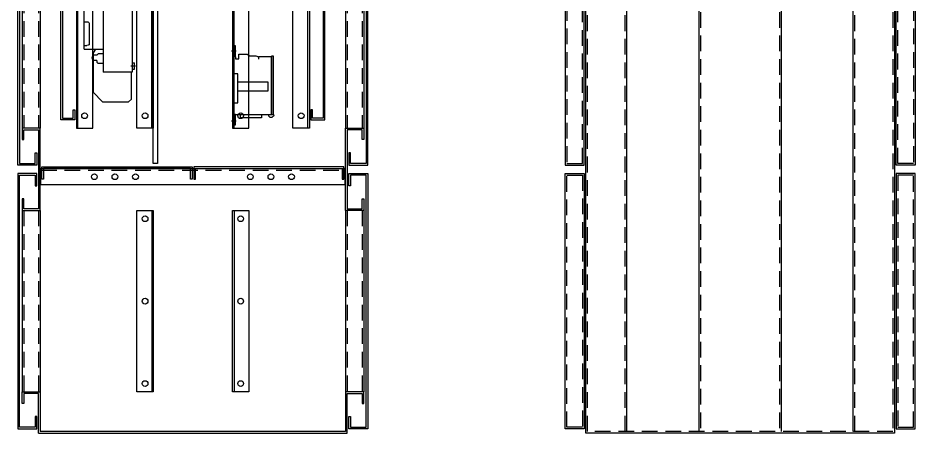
# Model space of a CAD drawing. Header units: millimetres. Extents: x -33730 to 17150, y -76829 to -27437.
# Drawn here: x -1837 to -748, y -69664 to -69160 of the extents above; entities that cross this region are included whole.
import ezdxf

# ---------------------------------------------------------------- set-up
doc = ezdxf.new("R2010")
doc.units = ezdxf.units.MM
doc.header["$LTSCALE"] = 3
doc.linetypes.add('ACAD_ISO04W100', pattern=[30, 24, -3, 0, -3])
doc.linetypes.add('HIDDEN', pattern=[9.525, 6.35, -3.175])
for name, color, linetype in [('@.VISIBLE', 7, 'Continuous'), ('centerline', 6, 'ACAD_ISO04W100'), ('dim', 7, 'Continuous'), ('equipments', 2, 'Continuous')]:
    doc.layers.add(name, color=color, linetype=linetype)

# ---------------------------------------------------------------- blocks, each defined once
blk = doc.blocks.new('A$C738e0ed5')
at = {"color": 5, "ltscale": 20}
for p, q in [((0, 89.9), (5.7, 89.9)), ((0, 4.9), (5.7, 4.9))]:
    blk.add_line(p, q, dxfattribs=at)
at = {"ltscale": 20}
for points in [[(4.7, 82.6), (4.7, 96), (1, 96), (1, 82.6)], [(1, 82.6), (1, 82.6), (1, 12.6), (48.6, 12.6), (48.6, 82.6), (32.5, 82.6)], [(4.7, 82.6), (4.7, 80.2), (8.8, 80.2), (8.8, 85.8), (18.8, 85.8), (22.3, 83.7), (29.5, 83.7), (32.5, 82.6), (32.5, 79.7)]]:
    blk.add_lwpolyline(points, dxfattribs=at)
for points in [[(51, 83.4), (48.6, 83.4), (48.6, 12.6), (51, 12.6)], [(1, 26.9), (7.5, 26.9), (7.5, 61.8), (1, 61.8)], [(43.8, 40.7), (7.5, 40.7), (7.5, 52.2), (43.8, 52.2)], [(1, 0), (4.7, 0), (4.7, 12.6), (1, 12.6)], [(10.9, 12.6), (36.2, 12.6), (36.2, 8.4), (10.9, 8.4)]]:
    blk.add_lwpolyline(points, close=True, dxfattribs=at)
blk.add_spline([(51, 12.6), (51, 10.7), (49.8, 9.7), (48.8, 9), (48, 9), (47, 9), (46.1, 9.7), (45.2, 10.6), (45.2, 11.9), (45.2, 12.6)], degree=3, dxfattribs=at)
blk = doc.blocks.new('CE-38 Side')
at = {"layer": 'centerline'}
for p, q in [((-1, -9.8), (5.1, -9.8)), ((-0.4, -149.8), (5.5, -149.8))]:
    blk.add_line(p, q, dxfattribs=at)
at = {"layer": 'equipments'}
for p, q in [((0, 0), (0, -18.1)), ((62, 0), (0, 0)), ((3.9, 0), (3.9, -157)), ((38.7, -157), (38.7, 0)), ((52.7, 0), (52.7, -17.9)), ((62, -129.1), (62, 0)), ((62, -3.2), (52.7, -3.2)), ((62, -10.7), (52.7, -10.7)), ((0, -18.1), (3.9, -18.1)), ((52.7, -17.9), (62, -17.9)), ((56.1, -97.4), (56.1, -123.6)), ((62, -95.8), (58.2, -95.8)), ((62, -129.1), (38.7, -129.1)), ((48.3, -129.1), (51, -133.5)), ((62, -124.4), (58.6, -124.4)), ((38.7, -134.7), (45.2, -134.7)), ((45.2, -134.7), (46.7, -136.4)), ((46.7, -136.4), (51, -136.4)), ((51, -133.5), (51, -181.2)), ((3.9, -145.6), (1, -145.6)), ((1, -153.4), (1, -145.6)), ((38.7, -146.4), (45.2, -146.4)), ((45.2, -146.4), (46.7, -144.8)), ((46.7, -142.9), (51, -142.9)), ((46.7, -142.9), (46.7, -144.8)), ((3.9, -153.4), (1, -153.4)), ((3.9, -157), (38.8, -157)), ((4.5, -189.7), (4.5, -157)), ((51, -181.2), (39.7, -193)), ((8.1, -193), (4.5, -189.7)), ((39.7, -193), (8.1, -193))]:
    blk.add_line(p, q, dxfattribs=at)
for centre, radius, start, end in [((57.9, -97.5), 1.79, 81.097, 183.2065), ((58.5, -120.7), 3.77, 230.8403, 272.3199), ((46.9, -139.6), 5.27, 321.4222, 38.5778)]:
    blk.add_arc(centre, radius, start, end, dxfattribs=at)

msp = doc.modelspace()

# ---------------------------------------------------------------- linework, layer by layer
at = {"layer": '@.VISIBLE', "linetype": 'HIDDEN'}
for p, q in [((-1099.74, -69661.55), (-1099.74, -68495.55)), ((-1008.24, -68495.55), (-1008.24, -69661.55)), ((-912.24, -68495.55), (-912.24, -69661.55)), ((-820.74, -69661.55), (-820.74, -68495.55))]:
    msp.add_line(p, q, dxfattribs=at)
at = {"layer": '@.VISIBLE'}
for p, q in [((-1097.74, -69661.55), (-1097.74, -68495.55)), ((-1010.24, -68495.55), (-1010.24, -69661.55)), ((-910.24, -68495.55), (-910.24, -69661.55)), ((-822.74, -69661.55), (-822.74, -68495.55)), ((-1812.46, -69663.55), (-1437.46, -69663.55)), ((-1439.46, -69661.55), (-1810.46, -69661.55))]:
    msp.add_line(p, q, dxfattribs=at)
at = {"layer": '@.VISIBLE', "color": 252}
for p, q in [((-1832.46, -68563.55), (-1832.46, -69293.55)), ((-1810.46, -68563.55), (-1810.46, -69293.55)), ((-1439.46, -68563.55), (-1439.46, -69293.55)), ((-1417.46, -68563.55), (-1417.46, -69293.55)), ((-1832.46, -69393.55), (-1832.46, -69613.55)), ((-1810.46, -69393.55), (-1810.46, -69613.55)), ((-1439.46, -69393.55), (-1439.46, -69613.55)), ((-1417.46, -69393.55), (-1417.46, -69613.55))]:
    msp.add_line(p, q, dxfattribs=at)
at = {"layer": '@.VISIBLE', "color": 252, "linetype": 'HIDDEN'}
for p, q in [((-1830.46, -68563.55), (-1830.46, -69293.55)), ((-1812.46, -68563.55), (-1812.46, -69293.55)), ((-1437.46, -68563.55), (-1437.46, -69293.55)), ((-1419.46, -68563.55), (-1419.46, -69293.55)), ((-1830.46, -69393.55), (-1830.46, -69613.55)), ((-1812.46, -69393.55), (-1812.46, -69613.55)), ((-1437.46, -69393.55), (-1437.46, -69613.55)), ((-1419.46, -69393.55), (-1419.46, -69613.55))]:
    msp.add_line(p, q, dxfattribs=at)
at = {"layer": '@.VISIBLE', "color": 2}
for p, q in [((-1764.51, -69293.55), (-1764.51, -68563.55)), ((-1485.41, -69293.55), (-1485.41, -68563.55))]:
    msp.add_line(p, q, dxfattribs=at)
at = {"layer": '@.VISIBLE', "color": 151}
for p, q in [((-1675.01, -69293.55), (-1675.01, -68563.55)), ((-1574.91, -69293.55), (-1574.91, -68563.55)), ((-1675.01, -69393.55), (-1675.01, -69613.55)), ((-1574.91, -69393.55), (-1574.91, -69613.55))]:
    msp.add_line(p, q, dxfattribs=at)
at = {"layer": '@.VISIBLE', "color": 6, "linetype": 'HIDDEN'}
msp.add_line((-1809.46, -69344.55), (-1440.46, -69344.55), dxfattribs=at)
at = {"layer": '@.VISIBLE'}
for points in [[(-1147.74, -68493.55), (-772.74, -68493.55), (-772.74, -69663.55), (-1147.74, -69663.55)], [(-1810.46, -69393.55), (-1810.46, -69293.55), (-1832.46, -69293.55), (-1832.46, -69307.55), (-1830.46, -69307.55), (-1830.46, -69295.55), (-1812.46, -69295.55), (-1812.46, -69391.55), (-1830.46, -69391.55), (-1830.46, -69379.55), (-1832.46, -69379.55), (-1832.46, -69393.55)], [(-1439.46, -69393.55), (-1439.46, -69293.55), (-1417.46, -69293.55), (-1417.46, -69307.55), (-1419.46, -69307.55), (-1419.46, -69295.55), (-1437.46, -69295.55), (-1437.46, -69391.55), (-1419.46, -69391.55), (-1419.46, -69379.55), (-1417.46, -69379.55), (-1417.46, -69393.55)]]:
    msp.add_lwpolyline(points, close=True, dxfattribs=at)
at = {"layer": '@.VISIBLE', "linetype": 'HIDDEN'}
msp.add_lwpolyline([(-1145.74, -68495.55), (-774.74, -68495.55), (-774.74, -69661.55), (-1145.74, -69661.55)], close=True, dxfattribs=at)
at = {"layer": '@.VISIBLE', "color": 4}
for points in [[(-1816.46, -68528.55), (-1816.46, -68515.55), (-1835.46, -68515.55), (-1835.46, -69336.55), (-1816.46, -69336.55), (-1816.46, -69323.55), (-1814.46, -69323.55), (-1814.46, -69338.55), (-1837.46, -69338.55), (-1837.46, -68513.55), (-1814.46, -68513.55), (-1814.46, -68528.55)], [(-1433.46, -68528.55), (-1433.46, -68515.55), (-1414.46, -68515.55), (-1414.46, -69336.55), (-1433.46, -69336.55), (-1433.46, -69323.55), (-1435.46, -69323.55), (-1435.46, -69338.55), (-1412.46, -69338.55), (-1412.46, -68513.55), (-1435.46, -68513.55), (-1435.46, -68528.55)], [(-1149.74, -68513.55), (-1172.74, -68513.55), (-1172.74, -69338.55), (-1149.74, -69338.55)], [(-770.74, -68513.55), (-747.74, -68513.55), (-747.74, -69338.55), (-770.74, -69338.55)], [(-1768.31, -69271.55), (-1768.31, -69283.55), (-1785.31, -69283.55), (-1785.31, -68573.55), (-1768.31, -68573.55), (-1768.31, -68585.55), (-1770.31, -68585.55), (-1770.31, -68575.55), (-1783.31, -68575.55), (-1783.31, -69281.55), (-1770.31, -69281.55), (-1770.31, -69271.55)], [(-1481.61, -69271.55), (-1481.61, -69283.55), (-1464.61, -69283.55), (-1464.61, -68573.55), (-1481.61, -68573.55), (-1481.61, -68585.55), (-1479.61, -68585.55), (-1479.61, -68575.55), (-1466.61, -68575.55), (-1466.61, -69281.55), (-1479.61, -69281.55), (-1479.61, -69271.55)], [(-1814.46, -69363.55), (-1814.46, -69348.55), (-1837.46, -69348.55), (-1837.46, -69658.55), (-1814.46, -69658.55), (-1814.46, -69643.55), (-1816.46, -69643.55), (-1816.46, -69656.55), (-1835.46, -69656.55), (-1835.46, -69350.55), (-1816.46, -69350.55), (-1816.46, -69363.55)], [(-1435.46, -69363.55), (-1435.46, -69348.55), (-1412.46, -69348.55), (-1412.46, -69658.55), (-1435.46, -69658.55), (-1435.46, -69643.55), (-1433.46, -69643.55), (-1433.46, -69656.55), (-1414.46, -69656.55), (-1414.46, -69350.55), (-1433.46, -69350.55), (-1433.46, -69363.55)], [(-1149.74, -69658.55), (-1172.74, -69658.55), (-1172.74, -69348.55), (-1149.74, -69348.55)], [(-770.74, -69658.55), (-747.74, -69658.55), (-747.74, -69348.55), (-770.74, -69348.55)]]:
    msp.add_lwpolyline(points, close=True, dxfattribs=at)
at = {"layer": '@.VISIBLE', "color": 4, "linetype": 'HIDDEN'}
for points in [[(-1151.74, -68515.55), (-1170.74, -68515.55), (-1170.74, -69336.55), (-1151.74, -69336.55)], [(-768.74, -68515.55), (-749.74, -68515.55), (-749.74, -69336.55), (-768.74, -69336.55)], [(-1151.74, -69656.55), (-1170.74, -69656.55), (-1170.74, -69350.55), (-1151.74, -69350.55)], [(-768.74, -69656.55), (-749.74, -69656.55), (-749.74, -69350.55), (-768.74, -69350.55)]]:
    msp.add_lwpolyline(points, close=True, dxfattribs=at)
at = {"layer": '@.VISIBLE', "color": 2}
for points in [[(-1746.51, -68563.55), (-1766.51, -68563.55), (-1766.51, -69293.55), (-1746.51, -69293.55)], [(-1503.41, -68563.55), (-1483.41, -68563.55), (-1483.41, -69293.55), (-1503.41, -69293.55)], [(-1673.01, -68930.55), (-1668.01, -68930.55), (-1668.01, -69336.55), (-1673.01, -69336.55)]]:
    msp.add_lwpolyline(points, close=True, dxfattribs=at)
at = {"layer": '@.VISIBLE', "color": 151}
for points in [[(-1693.01, -68563.55), (-1673.01, -68563.55), (-1673.01, -69293.55), (-1693.01, -69293.55)], [(-1556.91, -68563.55), (-1576.91, -68563.55), (-1576.91, -69293.55), (-1556.91, -69293.55)], [(-1693.01, -69393.55), (-1673.01, -69393.55), (-1673.01, -69613.55), (-1693.01, -69613.55)], [(-1576.91, -69393.55), (-1556.91, -69393.55), (-1556.91, -69613.55), (-1576.91, -69613.55)]]:
    msp.add_lwpolyline(points, close=True, dxfattribs=at)
at = {"layer": '@.VISIBLE', "color": 6}
msp.add_lwpolyline([(-1809.46, -69342.55), (-1440.46, -69342.55), (-1440.46, -69362.55), (-1809.46, -69362.55)], close=True, dxfattribs=at)
at = {"layer": '@.VISIBLE', "color": 3}
for points in [[(-1808.46, -69355.55), (-1808.46, -69340.55), (-1625.96, -69340.55), (-1625.96, -69355.55), (-1627.96, -69355.55), (-1627.96, -69342.55), (-1806.46, -69342.55), (-1806.46, -69355.55)], [(-1441.46, -69355.55), (-1441.46, -69340.55), (-1623.96, -69340.55), (-1623.96, -69355.55), (-1621.96, -69355.55), (-1621.96, -69342.55), (-1443.46, -69342.55), (-1443.46, -69355.55)]]:
    msp.add_lwpolyline(points, close=True, dxfattribs=at)
at = {"layer": '@.VISIBLE'}
for points in [[(-1812.46, -69663.55), (-1812.46, -69615.55), (-1830.46, -69615.55), (-1830.46, -69627.55), (-1832.46, -69627.55), (-1832.46, -69613.55), (-1810.46, -69613.55), (-1810.46, -69661.55)], [(-1437.46, -69663.55), (-1437.46, -69615.55), (-1419.46, -69615.55), (-1419.46, -69627.55), (-1417.46, -69627.55), (-1417.46, -69613.55), (-1439.46, -69613.55), (-1439.46, -69661.55)]]:
    msp.add_lwpolyline(points, dxfattribs=at)
at = {"layer": '@.VISIBLE', "color": 2}
for centre in [(-1756.51, -69278.55), (-1493.41, -69278.55)]:
    msp.add_circle(centre, 3.5, dxfattribs=at)
at = {"layer": '@.VISIBLE', "color": 151}
for centre in [(-1683.01, -69278.55), (-1566.91, -69278.55), (-1683.01, -69403.55), (-1566.91, -69403.55), (-1683.01, -69503.55), (-1566.91, -69503.55), (-1683.01, -69603.55), (-1566.91, -69603.55)]:
    msp.add_circle(centre, 3.5, dxfattribs=at)
at = {"layer": '@.VISIBLE', "color": 6}
for centre in [(-1744.66, -69352.55), (-1719.66, -69352.55), (-1694.66, -69352.55), (-1555.16, -69352.55), (-1530.16, -69352.55), (-1505.16, -69352.55)]:
    msp.add_circle(centre, 3.5, dxfattribs=at)

# ---------------------------------------------------------------- block references
at = {"layer": '@.VISIBLE'}
msp.add_blockref('A$C738e0ed5', (-1577.91, -69289.64), dxfattribs=at)
at = {"layer": 'dim', "xscale": -1}
msp.add_blockref('CE-38 Side', (-1695.01, -69068.76), dxfattribs=at)

doc.saveas('drawing.dxf')
